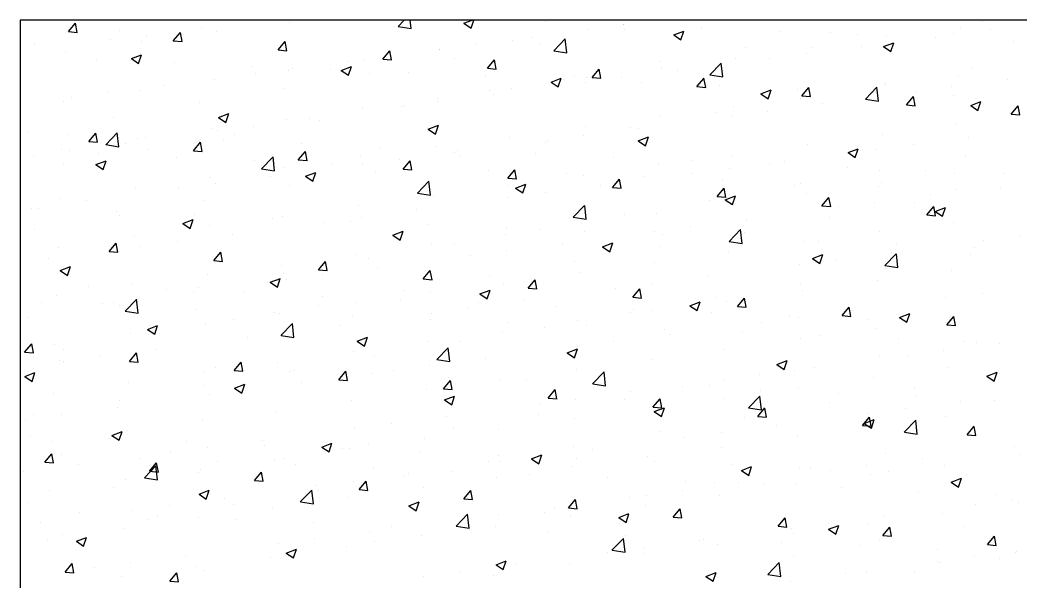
# Model space of a CAD drawing. Header units: millimetres. Extents: x 331487 to 517269, y 198509 to 399936.
# Drawn here: x 392220 to 392906, y 399552 to 399936 of the extents above; entities that cross this region are included whole.
import ezdxf

# ---------------------------------------------------------------- set-up
doc = ezdxf.new("R2010")
doc.units = ezdxf.units.MM
doc.header["$MEASUREMENT"] = 0
doc.layers.add('COLUMN', color=6, linetype='Continuous')

msp = doc.modelspace()

# ---------------------------------------------------------------- linework, layer by layer
at = {"layer": 'COLUMN'}
for p, q in [((420345.71, 399936.48), (392220.13, 399936.48)), ((392220.13, 399936.48), (392220.13, 395451.48))]:
    msp.add_line(p, q, dxfattribs=at)
at = {"layer": 'COLUMN', "color": 2, "linetype": 'Continuous'}
for p, q in [((392479.06, 399932.03), (392483.33, 399936.48)), ((392487.97, 399930.67), (392487.3, 399936.48)), ((392524.1, 399934.29), (392529.8, 399936.48)), ((392529.07, 399930.93), (392530.93, 399936.48)), ((392658.7, 399936.46), (392658.7, 399936.46)), ((392253.39, 399928.53), (392258.21, 399934.28)), ((392259.37, 399928), (392258.21, 399934.27)), ((392288.59, 399929.51), (392288.59, 399929.51)), ((392344.7, 399931.1), (392344.7, 399931.1)), ((392405.03, 399935.13), (392405.03, 399935.13)), ((392479.08, 399932.05), (392487.97, 399930.67)), ((392524.1, 399934.29), (392529.07, 399930.93)), ((392580.23, 399935.64), (392580.23, 399935.64)), ((392609.55, 399930.28), (392609.55, 399930.28)), ((392633.61, 399933.38), (392633.61, 399933.38)), ((392633.67, 399933.17), (392633.67, 399933.17)), ((392634.37, 399929.9), (392634.37, 399929.9)), ((392667.81, 399926.28), (392674.82, 399928.97)), ((392672.78, 399922.92), (392674.81, 399928.97)), ((392686.99, 399931.13), (392686.99, 399931.13)), ((392740.37, 399928.87), (392740.37, 399928.87)), ((392863.98, 399931.37), (392863.98, 399931.37)), ((392879.44, 399935.54), (392879.44, 399935.54)), ((392884.52, 399930.22), (392884.52, 399930.22)), ((392253.39, 399928.53), (392259.37, 399928.01)), ((392281.79, 399922.82), (392281.79, 399922.82)), ((392306.83, 399926.12), (392306.83, 399926.12)), ((392325.12, 399922.26), (392329.94, 399928)), ((392325.12, 399922.26), (392331.09, 399921.73)), ((392331.09, 399921.73), (392329.93, 399928)), ((392354.52, 399928.73), (392354.52, 399928.73)), ((392557.61, 399922.78), (392557.61, 399922.78)), ((392570.52, 399924.85), (392570.52, 399924.85)), ((392585.79, 399915.48), (392593.58, 399923.6)), ((392594.7, 399914.11), (392593.59, 399923.61)), ((392667.81, 399926.28), (392672.79, 399922.92)), ((392774.97, 399927.97), (392774.97, 399927.97)), ((392793.76, 399926.62), (392793.76, 399926.62)), ((392813.47, 399924.97), (392813.47, 399924.97)), ((392847.14, 399924.36), (392847.14, 399924.36)), ((392859.49, 399926.92), (392859.49, 399926.92)), ((392900.52, 399922.1), (392900.52, 399922.1)), ((392230.27, 399919.5), (392230.27, 399919.5)), ((392303.18, 399921.68), (392303.18, 399921.68)), ((392396.84, 399915.98), (392401.66, 399921.73)), ((392396.84, 399915.98), (392402.82, 399915.46)), ((392402.82, 399915.45), (392401.66, 399921.72)), ((392468.57, 399909.71), (392473.39, 399915.45)), ((392474.54, 399909.18), (392473.39, 399915.44)), ((392507.1, 399916.38), (392507.1, 399916.38)), ((392507.61, 399916.57), (392507.61, 399916.57)), ((392532.64, 399919.87), (392532.64, 399919.87)), ((392576.05, 399919.89), (392576.05, 399919.89)), ((392585.8, 399915.49), (392594.7, 399914.11)), ((392716.65, 399917.96), (392716.65, 399917.96)), ((392762.13, 399917.93), (392762.13, 399917.93)), ((392796.33, 399918.61), (392796.33, 399918.61)), ((392811.53, 399918.27), (392818.53, 399920.96)), ((392811.53, 399918.27), (392816.5, 399914.92)), ((392816.5, 399914.91), (392818.53, 399920.96)), ((392251.24, 399914.19), (392251.24, 399914.19)), ((392272.34, 399909.52), (392272.34, 399909.52)), ((392296.37, 399910.04), (392303.37, 399912.73)), ((392296.37, 399910.04), (392301.34, 399906.69)), ((392301.34, 399906.69), (392303.36, 399912.73)), ((392455.76, 399909.34), (392455.76, 399909.34)), ((392468.57, 399909.71), (392474.54, 399909.18)), ((392517.74, 399909.88), (392517.74, 399909.88)), ((392540.29, 399903.43), (392545.11, 399909.18)), ((392546.27, 399902.9), (392545.11, 399909.17)), ((392710.19, 399910.43), (392710.19, 399910.43)), ((392733.43, 399910.32), (392733.43, 399910.32)), ((392758.46, 399913.62), (392758.46, 399913.62)), ((392325.72, 399907.26), (392325.72, 399907.26)), ((392379.1, 399905.01), (392379.1, 399905.01)), ((392403.82, 399901.84), (392403.82, 399901.84)), ((392406.58, 399903.27), (392406.58, 399903.27)), ((392432.48, 399902.75), (392432.48, 399902.75)), ((392440.08, 399902.04), (392447.08, 399904.72)), ((392440.08, 399902.04), (392445.05, 399898.68)), ((392444.45, 399908.26), (392444.45, 399908.26)), ((392445.05, 399898.68), (392447.08, 399904.72)), ((392540.29, 399903.43), (392546.27, 399902.91)), ((392612.02, 399897.15), (392616.84, 399902.9)), ((392618, 399896.63), (392616.84, 399902.89)), ((392658.33, 399907.95), (392658.33, 399907.95)), ((392659.68, 399904.03), (392659.68, 399904.03)), ((392670.27, 399902.01), (392670.27, 399902.01)), ((392692.51, 399898.93), (392700.3, 399907.04)), ((392701.42, 399897.56), (392700.32, 399907.06)), ((392871.48, 399902.98), (392871.48, 399902.98)), ((392353.31, 399895.44), (392353.31, 399895.44)), ((392381.55, 399899.98), (392381.55, 399899.98)), ((392459.42, 399899.87), (392459.42, 399899.87)), ((392485.86, 399900.49), (392485.86, 399900.49)), ((392539.25, 399898.24), (392539.25, 399898.24)), ((392583.79, 399894.03), (392590.79, 399896.71)), ((392588.76, 399890.67), (392590.79, 399896.71)), ((392592.63, 399895.98), (392592.63, 399895.98)), ((392600.02, 399897.94), (392600.02, 399897.94)), ((392608.33, 399896.99), (392608.33, 399896.99)), ((392612.02, 399897.15), (392618, 399896.63)), ((392632.4, 399897.02), (392632.4, 399897.02)), ((392683.75, 399890.88), (392688.57, 399896.62)), ((392689.72, 399890.35), (392688.56, 399896.62)), ((392692.53, 399898.94), (392701.42, 399897.56)), ((392862.76, 399898.08), (392862.76, 399898.08)), ((392896.09, 399895.76), (392896.09, 399895.76)), ((392301.96, 399888.39), (392301.96, 399888.39)), ((392318.39, 399891.66), (392318.39, 399891.66)), ((392401.1, 399889.86), (392401.1, 399889.86)), ((392541.7, 399887.93), (392541.7, 399887.93)), ((392556.39, 399889.49), (392556.39, 399889.49)), ((392583.79, 399894.03), (392588.77, 399890.67)), ((392607.36, 399893.73), (392607.36, 399893.73)), ((392646.01, 399893.73), (392646.01, 399893.73)), ((392683.75, 399890.88), (392689.72, 399890.36)), ((392699.39, 399891.47), (392699.39, 399891.47)), ((392727.5, 399886.02), (392734.51, 399888.71)), ((392732.48, 399882.66), (392734.5, 399888.7)), ((392752.78, 399889.22), (392752.78, 399889.22)), ((392755.47, 399884.6), (392760.29, 399890.35)), ((392761.45, 399884.08), (392760.29, 399890.34)), ((392799.24, 399882.37), (392807.02, 399890.49)), ((392808.14, 399881.01), (392807.04, 399890.51)), ((392812.25, 399891.68), (392812.25, 399891.68)), ((392813.16, 399892.97), (392813.16, 399892.97)), ((392858.22, 399890.78), (392858.22, 399890.78)), ((392250.02, 399880.9), (392250.02, 399880.9)), ((392255.48, 399883.38), (392255.48, 399883.38)), ((392280.52, 399886.68), (392280.52, 399886.68)), ((392505.88, 399883.09), (392505.88, 399883.09)), ((392544.21, 399885.41), (392544.21, 399885.41)), ((392727.5, 399886.02), (392732.48, 399882.66)), ((392754.84, 399882.96), (392754.84, 399882.96)), ((392755.47, 399884.6), (392761.45, 399884.08)), ((392760.91, 399884.64), (392760.91, 399884.64)), ((392799.25, 399882.39), (392808.14, 399881.01)), ((392806.16, 399886.96), (392806.16, 399886.96)), ((392827.2, 399878.33), (392832.02, 399884.07)), ((392833.17, 399877.8), (392832.02, 399884.07)), ((392833.18, 399887.48), (392833.18, 399887.48)), ((392859.54, 399884.71), (392859.54, 399884.71)), ((392342.78, 399879.85), (392342.78, 399879.85)), ((392454.54, 399876.05), (392454.54, 399876.05)), ((392481.3, 399877.13), (392481.3, 399877.13)), ((392483.38, 399877.92), (392483.38, 399877.92)), ((392506.34, 399880.43), (392506.34, 399880.43)), ((392708.97, 399877.14), (392708.97, 399877.14)), ((392732.15, 399874.18), (392732.15, 399874.18)), ((392770.03, 399879.17), (392770.03, 399879.17)), ((392827.2, 399878.33), (392833.17, 399877.81)), ((392871.22, 399878.01), (392878.22, 399880.7)), ((392871.22, 399878.01), (392876.19, 399874.65)), ((392876.19, 399874.65), (392878.22, 399880.7)), ((392898.92, 399872.05), (392903.74, 399877.8)), ((392904.9, 399871.53), (392903.74, 399877.79)), ((392284.46, 399869.84), (392284.46, 399869.84)), ((392356.06, 399869.78), (392363.06, 399872.47)), ((392356.06, 399869.78), (392361.03, 399866.43)), ((392361.03, 399866.43), (392363.06, 399872.47)), ((392402.6, 399868.55), (392402.6, 399868.55)), ((392418.15, 399868.82), (392418.15, 399868.82)), ((392425.06, 399867.91), (392425.06, 399867.91)), ((392658.46, 399870.74), (392658.46, 399870.74)), ((392696.53, 399872.95), (392696.53, 399872.95)), ((392707.12, 399870.88), (392707.12, 399870.88)), ((392898.92, 399872.05), (392904.9, 399871.53)), ((392352.09, 399862.15), (392352.09, 399862.15)), ((392355.24, 399860.54), (392355.24, 399860.54)), ((392380.27, 399863.83), (392380.27, 399863.83)), ((392499.77, 399861.77), (392506.77, 399864.46)), ((392499.77, 399861.77), (392504.74, 399858.42)), ((392504.74, 399858.42), (392506.77, 399864.46)), ((392607.12, 399863.7), (392607.12, 399863.7)), ((392638.21, 399862.94), (392638.21, 399862.94)), ((392643.96, 399862.57), (392643.96, 399862.57)), ((392861.55, 399864.79), (392861.55, 399864.79)), ((392226.14, 399859.83), (392226.14, 399859.83)), ((392252.86, 399858.42), (392252.86, 399858.42)), ((392267.26, 399853.31), (392272.09, 399859.06)), ((392273.24, 399852.78), (392272.08, 399859.05)), ((392278.87, 399851.17), (392286.66, 399859.29)), ((392287.78, 399849.81), (392286.68, 399859.3)), ((392300.75, 399855.11), (392300.75, 399855.11)), ((392306.24, 399856.16), (392306.24, 399856.16)), ((392359.63, 399853.91), (392359.63, 399853.91)), ((392366.74, 399857.9), (392366.74, 399857.9)), ((392555.18, 399856.2), (392555.18, 399856.2)), ((392581.06, 399854.29), (392581.06, 399854.29)), ((392606.09, 399857.58), (392606.09, 399857.58)), ((392643.48, 399853.77), (392650.48, 399856.45)), ((392643.48, 399853.76), (392648.46, 399850.41)), ((392648.45, 399850.41), (392650.48, 399856.45)), ((392811.04, 399858.39), (392811.04, 399858.39)), ((392869.78, 399856.32), (392869.78, 399856.32)), ((392220.56, 399847.24), (392220.56, 399847.24)), ((392248.81, 399847.61), (392248.81, 399847.61)), ((392254.21, 399847.23), (392254.21, 399847.23)), ((392267.26, 399853.31), (392273.24, 399852.79)), ((392278.89, 399851.19), (392287.78, 399849.81)), ((392292.08, 399852.22), (392292.08, 399852.22)), ((392308.42, 399847.89), (392308.42, 399847.89)), ((392338.99, 399847.04), (392343.81, 399852.78)), ((392338.99, 399847.04), (392344.97, 399846.51)), ((392344.97, 399846.51), (392343.81, 399852.78)), ((392413.01, 399851.65), (392413.01, 399851.65)), ((392466.39, 399849.4), (392466.39, 399849.4)), ((392504.67, 399849.8), (392504.67, 399849.8)), ((392519.77, 399847.14), (392519.77, 399847.14)), ((392579.89, 399852.93), (392579.89, 399852.93)), ((392759.69, 399851.35), (392759.69, 399851.35)), ((392787.19, 399845.76), (392794.2, 399848.44)), ((392792.17, 399842.4), (392794.19, 399848.44)), ((392806.87, 399848.04), (392806.87, 399848.04)), ((392831.91, 399851.33), (392831.91, 399851.33)), ((392229.18, 399843.94), (392229.18, 399843.94)), ((392272.03, 399837.53), (392279.04, 399840.22)), ((392273.95, 399844.98), (392273.95, 399844.98)), ((392277.01, 399834.17), (392279.03, 399840.22)), ((392327.33, 399842.73), (392327.33, 399842.73)), ((392380.71, 399840.47), (392380.71, 399840.47)), ((392385.6, 399834.62), (392393.39, 399842.74)), ((392394.51, 399833.25), (392393.4, 399842.75)), ((392410.72, 399840.76), (392415.54, 399846.51)), ((392410.72, 399840.76), (392416.69, 399840.24)), ((392416.69, 399840.23), (392415.54, 399846.5)), ((392453.32, 399842.76), (392453.32, 399842.76)), ((392480.03, 399840.99), (392480.03, 399840.99)), ((392482.44, 399834.49), (392487.26, 399840.23)), ((392488.42, 399833.96), (392487.26, 399840.23)), ((392517.9, 399845.97), (392517.9, 399845.97)), ((392521.57, 399842.92), (392521.57, 399842.92)), ((392573.16, 399844.88), (392573.16, 399844.88)), ((392626.54, 399842.63), (392626.54, 399842.63)), ((392679.92, 399840.37), (392679.92, 399840.37)), ((392707.76, 399843.85), (392707.76, 399843.85)), ((392743.72, 399839.72), (392743.72, 399839.72)), ((392787.2, 399845.76), (392792.17, 399842.4)), ((392867.35, 399843.32), (392867.35, 399843.32)), ((392250.1, 399837.87), (392250.1, 399837.87)), ((392272.03, 399837.53), (392277.01, 399834.17)), ((392385.61, 399834.63), (392394.51, 399833.25)), ((392401.39, 399835.26), (392401.39, 399835.26)), ((392434.09, 399838.22), (392434.09, 399838.22)), ((392454.99, 399837.69), (392454.99, 399837.69)), ((392463.25, 399832.91), (392463.25, 399832.91)), ((392482.44, 399834.49), (392488.42, 399833.96)), ((392487.48, 399835.96), (392487.48, 399835.96)), ((392540.86, 399833.71), (392540.86, 399833.71)), ((392554.17, 399828.21), (392558.99, 399833.96)), ((392560.14, 399827.68), (392558.99, 399833.95)), ((392657.24, 399837.45), (392657.24, 399837.45)), ((392705.85, 399834.74), (392705.85, 399834.74)), ((392733.3, 399838.12), (392733.3, 399838.12)), ((392786.68, 399835.86), (392786.68, 399835.86)), ((392809.03, 399833.31), (392809.03, 399833.31)), ((392840.07, 399833.61), (392840.07, 399833.61)), ((392350.87, 399828.86), (392350.87, 399828.86)), ((392391.84, 399829.38), (392391.84, 399829.38)), ((392415.75, 399829.52), (392422.75, 399832.21)), ((392415.75, 399829.52), (392420.72, 399826.17)), ((392420.72, 399826.16), (392422.75, 399832.21)), ((392492.32, 399818.07), (392500.11, 399826.18)), ((392501.23, 399816.7), (392500.13, 399826.2)), ((392554.17, 399828.21), (392560.15, 399827.69)), ((392594.24, 399831.45), (392594.24, 399831.45)), ((392605.9, 399830.41), (392605.9, 399830.41)), ((392625.89, 399821.94), (392630.72, 399827.68)), ((392631.87, 399821.41), (392630.71, 399827.68)), ((392647.62, 399829.2), (392647.62, 399829.2)), ((392680.81, 399831.44), (392680.81, 399831.44)), ((392701, 399826.94), (392701, 399826.94)), ((392860.33, 399831.5), (392860.33, 399831.5)), ((392893.45, 399831.35), (392893.45, 399831.35)), ((392299.53, 399821.82), (392299.53, 399821.82)), ((392328.93, 399821.09), (392328.93, 399821.09)), ((392353.97, 399824.39), (392353.97, 399824.39)), ((392404.93, 399822.9), (392404.93, 399822.9)), ((392553.96, 399822.91), (392553.96, 399822.91)), ((392559.46, 399821.51), (392566.46, 399824.2)), ((392559.46, 399821.51), (392564.43, 399818.16)), ((392564.43, 399818.16), (392566.46, 399824.2)), ((392617.66, 399823.13), (392617.66, 399823.13)), ((392625.89, 399821.94), (392631.87, 399821.41)), ((392697.62, 399815.66), (392702.44, 399821.41)), ((392703.6, 399815.13), (392702.44, 399821.4)), ((392750.72, 399823.3), (392750.72, 399823.3)), ((392754.39, 399824.69), (392754.39, 399824.69)), ((392807.77, 399822.43), (392807.77, 399822.43)), ((392809.82, 399825.1), (392809.82, 399825.1)), ((392861.15, 399820.17), (392861.15, 399820.17)), ((392891.31, 399821.36), (392891.31, 399821.36)), ((392247.59, 399814.32), (392247.59, 399814.32)), ((392265.78, 399812.78), (392265.78, 399812.78)), ((392346.61, 399812.89), (392346.61, 399812.89)), ((392492.34, 399818.08), (392501.23, 399816.7)), ((392503.45, 399816.51), (392503.45, 399816.51)), ((392554.75, 399814.85), (392554.75, 399814.85)), ((392579.78, 399818.14), (392579.78, 399818.14)), ((392692.4, 399813.29), (392692.4, 399813.29)), ((392697.62, 399815.66), (392703.6, 399815.14)), ((392703.17, 399813.5), (392710.17, 399816.19)), ((392703.17, 399813.5), (392708.15, 399810.15)), ((392708.14, 399810.15), (392710.17, 399816.19)), ((392758.48, 399818.06), (392758.48, 399818.06)), ((392769.35, 399809.38), (392774.17, 399815.13)), ((392775.32, 399808.86), (392774.17, 399815.12)), ((392843.47, 399816.88), (392843.47, 399816.88)), ((392227.9, 399807.79), (392227.9, 399807.79)), ((392232.97, 399807.59), (392232.97, 399807.59)), ((392452.11, 399809.47), (392452.11, 399809.47)), ((392491.6, 399806.53), (392491.6, 399806.53)), ((392599.04, 399801.51), (392606.83, 399809.63)), ((392607.95, 399800.15), (392606.85, 399809.65)), ((392706.54, 399810.56), (392706.54, 399810.56)), ((392769.35, 399809.38), (392775.32, 399808.86)), ((392780.57, 399808.6), (392780.57, 399808.6)), ((392805.6, 399811.89), (392805.6, 399811.89)), ((392833, 399811.35), (392833, 399811.35)), ((392841.07, 399803.11), (392845.89, 399808.86)), ((392847.05, 399802.58), (392845.89, 399808.85)), ((392846.89, 399805.49), (392853.89, 399808.18)), ((392846.89, 399805.49), (392851.86, 399802.14)), ((392851.86, 399802.14), (392853.88, 399808.18)), ((392286.35, 399805.33), (392286.35, 399805.33)), ((392288.3, 399802.88), (392288.3, 399802.88)), ((392331.72, 399797.27), (392338.73, 399799.96)), ((392336.7, 399793.91), (392338.72, 399799.95)), ((392339.73, 399803.08), (392339.73, 399803.08)), ((392393.11, 399800.82), (392393.11, 399800.82)), ((392400.17, 399801.97), (392400.17, 399801.97)), ((392453.72, 399801.55), (392453.72, 399801.55)), ((392599.06, 399801.53), (392607.95, 399800.15)), ((392634.08, 399803.28), (392634.08, 399803.28)), ((392656.03, 399804.16), (392656.03, 399804.16)), ((392717.41, 399800.28), (392717.41, 399800.28)), ((392774.68, 399801.34), (392774.68, 399801.34)), ((392841.07, 399803.11), (392847.05, 399802.59)), ((392229.98, 399792.87), (392229.98, 399792.87)), ((392331.72, 399797.27), (392336.7, 399793.91)), ((392349.66, 399795.57), (392349.66, 399795.57)), ((392428.69, 399798.25), (392428.69, 399798.25)), ((392446.5, 399798.56), (392446.5, 399798.56)), ((392475.44, 399789.26), (392482.44, 399791.95)), ((392480.41, 399785.9), (392482.44, 399791.94)), ((392499.88, 399796.31), (392499.88, 399796.31)), ((392553.26, 399794.05), (392553.26, 399794.05)), ((392575.76, 399793.27), (392575.76, 399793.27)), ((392604.68, 399797.12), (392604.68, 399797.12)), ((392606.64, 399791.8), (392606.64, 399791.8)), ((392654.51, 399792), (392654.51, 399792)), ((392679.54, 399795.3), (392679.54, 399795.3)), ((392705.77, 399784.96), (392713.56, 399793.08)), ((392714.68, 399783.6), (392713.57, 399793.1)), ((392808.61, 399791.81), (392808.61, 399791.81)), ((392859.12, 399798.21), (392859.12, 399798.21)), ((392298.31, 399788.53), (392298.31, 399788.53)), ((392327.66, 399784.95), (392327.66, 399784.95)), ((392365.53, 399789.93), (392365.53, 399789.93)), ((392475.44, 399789.26), (392480.41, 399785.9)), ((392552.75, 399789.62), (392552.75, 399789.62)), ((392660.02, 399789.54), (392660.02, 399789.54)), ((392705.78, 399784.98), (392714.68, 399783.6)), ((392713.41, 399787.29), (392713.41, 399787.29)), ((392716.36, 399791.33), (392716.36, 399791.33)), ((392766.79, 399785.03), (392766.79, 399785.03)), ((392880.32, 399785.75), (392880.32, 399785.75)), ((392905.36, 399789.05), (392905.36, 399789.05)), ((392246.38, 399781.03), (392246.38, 399781.03)), ((392281.14, 399778.09), (392285.96, 399783.84)), ((392281.14, 399778.09), (392287.12, 399777.57)), ((392287.12, 399777.56), (392285.96, 399783.83)), ((392302.63, 399781.65), (392302.63, 399781.65)), ((392502.24, 399783.22), (392502.24, 399783.22)), ((392517.44, 399783.25), (392517.44, 399783.25)), ((392553.48, 399778.7), (392553.48, 399778.7)), ((392591.35, 399783.69), (392591.35, 399783.69)), ((392619.15, 399781.25), (392626.15, 399783.94)), ((392619.15, 399781.25), (392624.12, 399777.89)), ((392624.12, 399777.89), (392626.15, 399783.94)), ((392658.04, 399781.32), (392658.04, 399781.32)), ((392757.26, 399784.77), (392757.26, 399784.77)), ((392820.17, 399782.78), (392820.17, 399782.78)), ((392873.55, 399780.52), (392873.55, 399780.52)), ((392239.47, 399773.34), (392239.47, 399773.34)), ((392352.87, 399771.82), (392357.69, 399777.56)), ((392352.87, 399771.82), (392358.84, 399771.29)), ((392358.84, 399771.29), (392357.69, 399777.56)), ((392424.59, 399765.54), (392429.41, 399771.29)), ((392430.57, 399765.01), (392429.41, 399771.28)), ((392450.89, 399776.18), (392450.89, 399776.18)), ((392459.12, 399773.24), (392459.12, 399773.24)), ((392528.44, 399775.4), (392528.44, 399775.4)), ((392599.72, 399771.31), (392599.72, 399771.31)), ((392705.32, 399777.27), (392705.32, 399777.27)), ((392762.86, 399773.24), (392769.87, 399775.93)), ((392762.86, 399773.24), (392767.84, 399769.89)), ((392767.83, 399769.88), (392769.86, 399775.93)), ((392779.29, 399772.45), (392779.29, 399772.45)), ((392812.49, 399768.41), (392820.28, 399776.53)), ((392817.17, 399777.44), (392817.17, 399777.44)), ((392821.4, 399767.05), (392820.3, 399776.54)), ((392871.19, 399776.35), (392871.19, 399776.35)), ((392247.7, 399765.01), (392254.7, 399767.7)), ((392247.7, 399765.01), (392252.68, 399761.66)), ((392252.67, 399761.66), (392254.7, 399767.7)), ((392398.95, 399768.68), (392398.95, 399768.68)), ((392424.59, 399765.54), (392430.57, 399765.02)), ((392465.29, 399767.09), (392465.29, 399767.09)), ((392496.32, 399759.27), (392501.14, 399765.01)), ((392502.29, 399758.74), (392501.14, 399765.01)), ((392654.81, 399770.87), (392654.81, 399770.87)), ((392754.26, 399769.16), (392754.26, 399769.16)), ((392812.51, 399768.43), (392821.4, 399767.05)), ((392812.87, 399766.34), (392812.87, 399766.34)), ((392857.9, 399764.92), (392857.9, 399764.92)), ((392348.44, 399762.28), (392348.44, 399762.28)), ((392391.42, 399757.01), (392398.42, 399759.69)), ((392396.39, 399753.65), (392398.41, 399759.69)), ((392400.8, 399763.23), (392400.8, 399763.23)), ((392402.38, 399758.81), (392402.38, 399758.81)), ((392427.41, 399762.1), (392427.41, 399762.1)), ((392496.32, 399759.27), (392502.3, 399758.74)), ((392541.4, 399761.3), (392541.4, 399761.3)), ((392568.04, 399752.99), (392572.86, 399758.74)), ((392574.02, 399752.46), (392572.86, 399758.73)), ((392603.47, 399763.83), (392603.47, 399763.83)), ((392691.11, 399760.84), (392691.11, 399760.84)), ((392807.39, 399758.52), (392807.39, 399758.52)), ((392266.88, 399754.23), (392266.88, 399754.23)), ((392297.1, 399755.24), (392297.1, 399755.24)), ((392320.26, 399751.98), (392320.26, 399751.98)), ((392342.49, 399753.22), (392342.49, 399753.22)), ((392391.42, 399757.01), (392396.39, 399753.65)), ((392483.08, 399751.29), (392483.08, 399751.29)), ((392535.13, 399749), (392542.13, 399751.68)), ((392540.1, 399745.64), (392542.13, 399751.68)), ((392551.53, 399756.33), (392551.53, 399756.33)), ((392568.04, 399752.99), (392574.02, 399752.47)), ((392628.2, 399752.56), (392628.2, 399752.56)), ((392639.77, 399746.72), (392644.59, 399752.46)), ((392645.75, 399746.19), (392644.59, 399752.46)), ((392653.23, 399755.86), (392653.23, 399755.86)), ((392754.55, 399756.33), (392754.55, 399756.33)), ((392756.05, 399751.48), (392756.05, 399751.48)), ((392245.16, 399747.74), (392245.16, 399747.74)), ((392292.13, 399737.21), (392299.92, 399745.32)), ((392301.04, 399735.84), (392299.93, 399745.34)), ((392301.35, 399745.51), (392301.35, 399745.51)), ((392339.23, 399750.49), (392339.23, 399750.49)), ((392373.64, 399749.72), (392373.64, 399749.72)), ((392427.02, 399747.46), (392427.02, 399747.46)), ((392480.4, 399745.21), (392480.4, 399745.21)), ((392501.02, 399749.93), (392501.02, 399749.93)), ((392535.13, 399749), (392540.1, 399745.64)), ((392565.04, 399744.25), (392565.04, 399744.25)), ((392639.77, 399746.72), (392645.75, 399746.19)), ((392696.23, 399746.32), (392696.23, 399746.32)), ((392704.11, 399743.98), (392704.11, 399743.98)), ((392711.5, 399740.44), (392716.32, 399746.19)), ((392717.47, 399739.91), (392716.32, 399746.18)), ((392854.02, 399746.31), (392854.02, 399746.31)), ((392879.05, 399749.61), (392879.05, 399749.61)), ((392234.58, 399743.05), (392234.58, 399743.05)), ((392276.32, 399742.21), (392276.32, 399742.21)), ((392284.17, 399743.21), (392284.17, 399743.21)), ((392287.96, 399740.8), (392287.96, 399740.8)), ((392292.15, 399737.22), (392301.04, 399735.84)), ((392341.34, 399738.54), (392341.34, 399738.54)), ((392424.77, 399741.28), (392424.77, 399741.28)), ((392449.68, 399742.89), (392449.68, 399742.89)), ((392527.17, 399739.26), (392527.17, 399739.26)), ((392533.79, 399742.95), (392533.79, 399742.95)), ((392587.17, 399740.7), (392587.17, 399740.7)), ((392640.55, 399738.44), (392640.55, 399738.44)), ((392653.6, 399737.58), (392653.6, 399737.58)), ((392678.84, 399740.99), (392685.84, 399743.68)), ((392678.84, 399740.99), (392683.82, 399737.63)), ((392683.81, 399737.63), (392685.84, 399743.67)), ((392711.5, 399740.44), (392717.47, 399739.92)), ((392783.22, 399734.17), (392788.04, 399739.91)), ((392789.2, 399733.64), (392788.04, 399739.91)), ((392790.86, 399738), (392790.86, 399738)), ((392225.85, 399733.2), (392225.85, 399733.2)), ((392366.45, 399731.27), (392366.45, 399731.27)), ((392394.72, 399736.29), (392394.72, 399736.29)), ((392397.74, 399735.39), (392397.74, 399735.39)), ((392448.11, 399734.03), (392448.11, 399734.03)), ((392501.49, 399731.78), (392501.49, 399731.78)), ((392502.14, 399735.96), (392502.14, 399735.96)), ((392602.25, 399730.54), (392602.25, 399730.54)), ((392637.91, 399736.31), (392637.91, 399736.31)), ((392693.93, 399736.19), (392693.93, 399736.19)), ((392747.32, 399733.93), (392747.32, 399733.93)), ((392752.99, 399733.01), (392752.99, 399733.01)), ((392783.22, 399734.17), (392789.2, 399733.64)), ((392800.7, 399731.68), (392800.7, 399731.68)), ((392822.55, 399732.98), (392829.56, 399735.67)), ((392822.55, 399732.98), (392827.53, 399729.62)), ((392827.53, 399729.62), (392829.55, 399735.67)), ((392854.95, 399727.89), (392859.77, 399733.64)), ((392856.68, 399731.63), (392856.68, 399731.63)), ((392860.92, 399727.36), (392859.77, 399733.63)), ((392307.39, 399724.75), (392314.39, 399727.44)), ((392307.39, 399724.75), (392312.37, 399721.4)), ((392312.36, 399721.4), (392314.39, 399727.44)), ((392347.23, 399728.99), (392347.23, 399728.99)), ((392398.85, 399720.65), (392406.64, 399728.77)), ((392407.76, 399719.29), (392406.66, 399728.79)), ((392438.98, 399727.65), (392438.98, 399727.65)), ((392554.87, 399729.52), (392554.87, 399729.52)), ((392579.59, 399726.3), (392579.59, 399726.3)), ((392608.25, 399727.27), (392608.25, 399727.27)), ((392661.64, 399725.01), (392661.64, 399725.01)), ((392727.95, 399729.71), (392727.95, 399729.71)), ((392806.17, 399725.23), (392806.17, 399725.23)), ((392854.08, 399729.42), (392854.08, 399729.42)), ((392854.95, 399727.89), (392860.93, 399727.37)), ((392295.88, 399721.95), (392295.88, 399721.95)), ((392308.13, 399721.26), (392308.13, 399721.26)), ((392376.07, 399719.37), (392376.07, 399719.37)), ((392398.87, 399720.67), (392407.76, 399719.29)), ((392401.11, 399722.66), (392401.11, 399722.66)), ((392451.11, 399716.74), (392458.11, 399719.43)), ((392451.11, 399716.74), (392456.08, 399713.39)), ((392456.08, 399713.39), (392458.1, 399719.43)), ((392499.8, 399716.64), (392499.8, 399716.64)), ((392550.31, 399723.04), (392550.31, 399723.04)), ((392626.93, 399716.41), (392626.93, 399716.41)), ((392664.8, 399721.4), (392664.8, 399721.4)), ((392715.02, 399722.76), (392715.02, 399722.76)), ((392754.83, 399718.19), (392754.83, 399718.19)), ((392768.4, 399720.5), (392768.4, 399720.5)), ((392821.78, 399718.24), (392821.78, 399718.24)), ((392867.06, 399716.69), (392867.06, 399716.69)), ((392223.29, 399709.15), (392228.11, 399714.89)), ((392229.26, 399708.62), (392228.11, 399714.89)), ((392243.94, 399714.45), (392243.94, 399714.45)), ((392249.81, 399711.25), (392249.81, 399711.25)), ((392312.92, 399711.05), (392312.92, 399711.05)), ((392448.46, 399709.6), (392448.46, 399709.6)), ((392505.58, 399704.1), (392513.37, 399712.22)), ((392514.49, 399702.74), (392513.38, 399712.24)), ((392521.28, 399716.29), (392521.28, 399716.29)), ((392594.82, 399708.74), (392601.82, 399711.42)), ((392599.79, 399705.38), (392601.82, 399711.42)), ((392601.89, 399713.12), (392601.89, 399713.12)), ((392702.89, 399710.69), (392702.89, 399710.69)), ((392852.74, 399710.17), (392852.74, 399710.17)), ((392875.16, 399715.99), (392875.16, 399715.99)), ((392890.62, 399715.15), (392890.62, 399715.15)), ((392223.29, 399709.15), (392229.27, 399708.63)), ((392246.98, 399703.4), (392246.98, 399703.4)), ((392250.01, 399702.77), (392250.01, 399702.77)), ((392275.05, 399706.07), (392275.05, 399706.07)), ((392295.01, 399702.87), (392299.84, 399708.62)), ((392295.02, 399702.87), (392300.99, 399702.35)), ((392300.99, 399702.34), (392299.83, 399708.61)), ((392462.96, 399706.28), (392462.96, 399706.28)), ((392505.59, 399704.12), (392514.49, 399702.74)), ((392538.74, 399704.8), (392538.74, 399704.8)), ((392594.82, 399708.73), (392599.79, 399705.38)), ((392652.38, 399704.29), (392652.38, 399704.29)), ((392738.53, 399700.73), (392745.53, 399703.41)), ((392743.5, 399697.37), (392745.53, 399703.41)), ((392808.74, 399706.68), (392808.74, 399706.68)), ((392827.71, 399706.87), (392827.71, 399706.87)), ((392300.36, 399701.15), (392300.36, 399701.15)), ((392353.74, 399698.89), (392353.74, 399698.89)), ((392366.74, 399696.6), (392371.56, 399702.34)), ((392366.74, 399696.6), (392372.72, 399696.07)), ((392372.72, 399696.07), (392371.56, 399702.34)), ((392396.52, 399702.1), (392396.52, 399702.1)), ((392404.64, 399696.27), (392404.64, 399696.27)), ((392407.13, 399696.63), (392407.13, 399696.63)), ((392438.47, 399690.32), (392443.29, 399696.07)), ((392444.44, 399689.79), (392443.29, 399696.06)), ((392475.83, 399696.52), (392475.83, 399696.52)), ((392500.86, 399699.82), (392500.86, 399699.82)), ((392601.04, 399697.25), (392601.04, 399697.25)), ((392738.53, 399700.73), (392743.51, 399697.37)), ((392750.42, 399696.67), (392750.42, 399696.67)), ((392764.55, 399698.56), (392764.55, 399698.56)), ((392855.47, 399698.34), (392855.47, 399698.34)), ((392223.37, 399692.5), (392230.37, 399695.19)), ((392223.37, 399692.5), (392228.35, 399689.14)), ((392228.34, 399689.14), (392230.37, 399695.19)), ((392346.01, 399695.7), (392346.01, 399695.7)), ((392438.47, 399690.32), (392444.44, 399689.8)), ((392460.51, 399694.38), (392460.51, 399694.38)), ((392510.19, 399684.05), (392515.01, 399689.79)), ((392513.89, 399692.12), (392513.89, 399692.12)), ((392516.17, 399683.52), (392515.01, 399689.79)), ((392549.1, 399689.75), (392549.1, 399689.75)), ((392567.27, 399689.87), (392567.27, 399689.87)), ((392612.3, 399687.55), (392620.09, 399695.67)), ((392621.21, 399686.19), (392620.11, 399695.68)), ((392701.65, 399690.27), (392701.65, 399690.27)), ((392726.68, 399693.57), (392726.68, 399693.57)), ((392804.96, 399691.94), (392804.96, 399691.94)), ((392882.24, 399692.72), (392889.25, 399695.41)), ((392882.24, 399692.72), (392887.22, 399689.36)), ((392887.22, 399689.36), (392889.24, 399695.4)), ((392891.02, 399694.73), (392891.02, 399694.73)), ((392294.67, 399688.66), (392294.67, 399688.66)), ((392346.32, 399686.26), (392346.32, 399686.26)), ((392367.08, 399684.49), (392374.09, 399687.18)), ((392367.08, 399684.49), (392372.06, 399681.14)), ((392372.06, 399681.13), (392374.08, 399687.18)), ((392374.8, 399683.22), (392374.8, 399683.22)), ((392412.67, 399688.21), (392412.67, 399688.21)), ((392498.59, 399683.35), (392498.59, 399683.35)), ((392510.19, 399684.05), (392516.17, 399683.52)), ((392581.92, 399677.77), (392586.74, 399683.52)), ((392587.89, 399677.24), (392586.74, 399683.51)), ((392612.32, 399687.57), (392621.21, 399686.19)), ((392620.66, 399687.61), (392620.66, 399687.61)), ((392674.04, 399685.36), (392674.04, 399685.36)), ((392692.1, 399686.66), (392692.1, 399686.66)), ((392727.42, 399683.1), (392727.42, 399683.1)), ((392753.61, 399684.9), (392753.61, 399684.9)), ((392832.7, 399684.72), (392832.7, 399684.72)), ((392242.73, 399681.16), (392242.73, 399681.16)), ((392288, 399676.25), (392288, 399676.25)), ((392349.77, 399679.93), (392349.77, 399679.93)), ((392447.24, 399676.31), (392447.24, 399676.31)), ((392510.8, 399676.48), (392517.8, 399679.17)), ((392510.8, 399676.48), (392515.77, 399673.13)), ((392515.77, 399673.13), (392517.8, 399679.17)), ((392581.92, 399677.77), (392587.9, 399677.25)), ((392600.62, 399676.97), (392600.62, 399676.97)), ((392633.78, 399676.65), (392633.78, 399676.65)), ((392638.49, 399681.96), (392638.49, 399681.96)), ((392653.64, 399671.5), (392658.47, 399677.24)), ((392659.62, 399670.97), (392658.46, 399677.24)), ((392701.68, 399677.4), (392701.68, 399677.4)), ((392719.03, 399671), (392726.82, 399679.12)), ((392727.94, 399669.63), (392726.83, 399679.13)), ((392780.8, 399680.85), (392780.8, 399680.85)), ((392834.18, 399678.59), (392834.18, 399678.59)), ((392864.31, 399675.71), (392864.31, 399675.71)), ((392887.57, 399676.33), (392887.57, 399676.33)), ((392286.61, 399671.61), (392286.61, 399671.61)), ((392395.31, 399668.81), (392395.31, 399668.81)), ((392575.58, 399673.68), (392575.58, 399673.68)), ((392651.16, 399671), (392651.16, 399671)), ((392653.65, 399671.5), (392659.62, 399670.97)), ((392654.51, 399668.47), (392661.51, 399671.16)), ((392654.51, 399668.47), (392659.48, 399665.12)), ((392659.48, 399665.12), (392661.51, 399671.16)), ((392719.04, 399671.01), (392727.94, 399669.63)), ((392725.37, 399665.22), (392730.19, 399670.97)), ((392731.35, 399664.69), (392730.19, 399670.96)), ((392774.38, 399674.71), (392774.38, 399674.71)), ((392826.44, 399670.72), (392826.44, 399670.72)), ((392223.7, 399663.33), (392223.7, 399663.33)), ((392229.68, 399666.24), (392229.68, 399666.24)), ((392248.74, 399666.63), (392248.74, 399666.63)), ((392344.79, 399662.41), (392344.79, 399662.41)), ((392512.43, 399665.36), (392512.43, 399665.36)), ((392575.47, 399666.64), (392575.47, 399666.64)), ((392599.82, 399663.96), (392599.82, 399663.96)), ((392716.06, 399664.7), (392716.06, 399664.7)), ((392725.37, 399665.22), (392731.35, 399664.7)), ((392797.1, 399658.95), (392801.92, 399664.69)), ((392798.22, 399660.46), (392805.22, 399663.15)), ((392801.4, 399667.43), (392801.4, 399667.43)), ((392803.07, 399658.42), (392801.92, 399664.69)), ((392803.19, 399657.11), (392805.22, 399663.15)), ((392825.75, 399654.45), (392833.54, 399662.56)), ((392834.66, 399653.08), (392833.56, 399662.58)), ((392854.25, 399665.05), (392854.25, 399665.05)), ((392283.06, 399652.24), (392290.06, 399654.93)), ((392288.03, 399648.88), (392290.06, 399654.92)), ((392293.45, 399655.37), (392293.45, 399655.37)), ((392449.52, 399657.08), (392449.52, 399657.08)), ((392474.56, 399660.38), (392474.56, 399660.38)), ((392517.15, 399656.63), (392517.15, 399656.63)), ((392547.88, 399656.46), (392547.88, 399656.46)), ((392657.75, 399654.69), (392657.75, 399654.69)), ((392738.25, 399659.11), (392738.25, 399659.11)), ((392797.1, 399658.95), (392803.07, 399658.42)), ((392798.22, 399660.46), (392803.2, 399657.11)), ((392803.74, 399658.65), (392803.74, 399658.65)), ((392868.82, 399652.67), (392873.64, 399658.42)), ((392874.8, 399652.14), (392873.64, 399658.41)), ((392227.51, 399652.3), (392227.51, 399652.3)), ((392241.51, 399647.87), (392241.51, 399647.87)), ((392280.89, 399650.05), (392280.89, 399650.05)), ((392283.06, 399652.24), (392288.04, 399648.88)), ((392334.27, 399647.79), (392334.27, 399647.79)), ((392386.37, 399648.77), (392386.37, 399648.77)), ((392497.37, 399650.06), (392497.37, 399650.06)), ((392675.34, 399650.83), (392675.34, 399650.83)), ((392700.37, 399654.13), (392700.37, 399654.13)), ((392752.4, 399651.61), (392752.4, 399651.61)), ((392825.77, 399654.46), (392834.66, 399653.08)), ((392868.82, 399652.67), (392874.8, 399652.15)), ((392870.89, 399649.73), (392870.89, 399649.73)), ((392348.49, 399643.78), (392348.49, 399643.78)), ((392387.65, 399645.53), (392387.65, 399645.53)), ((392426.77, 399644.23), (392433.78, 399646.92)), ((392426.77, 399644.23), (392431.75, 399640.87)), ((392431.75, 399640.87), (392433.77, 399646.91)), ((392441.04, 399643.28), (392441.04, 399643.28)), ((392446.03, 399643.02), (392446.03, 399643.02)), ((392458.83, 399646.62), (392458.83, 399646.62)), ((392494.42, 399641.02), (392494.42, 399641.02)), ((392599.43, 399644.68), (392599.43, 399644.68)), ((392612.18, 399642.52), (392612.18, 399642.52)), ((392700.46, 399644.11), (392700.46, 399644.11)), ((392901.16, 399644.58), (392901.16, 399644.58)), ((392237.16, 399633.93), (392241.98, 399639.67)), ((392243.14, 399633.4), (392241.98, 399639.67)), ((392248.59, 399638.87), (392248.59, 399638.87)), ((392301.97, 399636.61), (392301.97, 399636.61)), ((392323.46, 399640.48), (392323.46, 399640.48)), ((392355.36, 399634.36), (392355.36, 399634.36)), ((392394.09, 399635.52), (392394.09, 399635.52)), ((392400.51, 399636.6), (392400.51, 399636.6)), ((392541.11, 399634.67), (392541.11, 399634.67)), ((392547.8, 399638.77), (392547.8, 399638.77)), ((392549.28, 399634.24), (392549.28, 399634.24)), ((392570.49, 399636.22), (392577.49, 399638.91)), ((392570.49, 399636.22), (392575.46, 399632.86)), ((392574.31, 399637.53), (392574.31, 399637.53)), ((392575.46, 399632.86), (392577.49, 399638.91)), ((392601.18, 399636.51), (392601.18, 399636.51)), ((392649.95, 399637.71), (392649.95, 399637.71)), ((392654.56, 399634.26), (392654.56, 399634.26)), ((392812.57, 399639.72), (392812.57, 399639.72)), ((392838, 399636.27), (392838, 399636.27)), ((392904.97, 399639.26), (392904.97, 399639.26)), ((392237.16, 399633.93), (392243.14, 399633.41)), ((392260.31, 399632.17), (392260.31, 399632.17)), ((392305.39, 399623.24), (392313.18, 399631.36)), ((392308.89, 399627.65), (392313.71, 399633.4)), ((392308.89, 399627.65), (392314.87, 399627.13)), ((392314.3, 399621.88), (392313.19, 399631.38)), ((392314.87, 399627.13), (392313.71, 399633.39)), ((392343.58, 399629.12), (392343.58, 399629.12)), ((392408.74, 399632.1), (392408.74, 399632.1)), ((392462.12, 399629.85), (392462.12, 399629.85)), ((392515.5, 399627.59), (392515.5, 399627.59)), ((392598.6, 399630.67), (392598.6, 399630.67)), ((392707.95, 399632), (392707.95, 399632)), ((392714.2, 399628.21), (392721.2, 399630.9)), ((392714.2, 399628.21), (392719.17, 399624.86)), ((392719.17, 399624.85), (392721.2, 399630.9)), ((392754.25, 399629.7), (392754.25, 399629.7)), ((392761.33, 399629.75), (392761.33, 399629.75)), ((392775.1, 399627.99), (392775.1, 399627.99)), ((392800.13, 399631.28), (392800.13, 399631.28)), ((392814.71, 399627.49), (392814.71, 399627.49)), ((392853.04, 399631.77), (392853.04, 399631.77)), ((392222.43, 399627.18), (392222.43, 399627.18)), ((392292.23, 399622.08), (392292.23, 399622.08)), ((392305.4, 399623.26), (392314.3, 399621.88)), ((392342.19, 399626.59), (392342.19, 399626.59)), ((392380.62, 399621.38), (392385.44, 399627.12)), ((392380.62, 399621.38), (392386.59, 399620.86)), ((392386.59, 399620.85), (392385.44, 399627.12)), ((392448.25, 399620.94), (392448.25, 399620.94)), ((392452.34, 399615.1), (392457.16, 399620.85)), ((392458.32, 399614.57), (392457.16, 399620.84)), ((392482.79, 399624.66), (392482.79, 399624.66)), ((392486.12, 399625.92), (392486.12, 399625.92)), ((392546.67, 399623.17), (392546.67, 399623.17)), ((392568.88, 399625.34), (392568.88, 399625.34)), ((392622.27, 399623.08), (392622.27, 399623.08)), ((392675.65, 399620.82), (392675.65, 399620.82)), ((392802.53, 399625.36), (392802.53, 399625.36)), ((392857.91, 399620.2), (392864.92, 399622.89)), ((392862.88, 399616.85), (392864.91, 399622.89)), ((392868.09, 399625.24), (392868.09, 399625.24)), ((392240.3, 399614.58), (392240.3, 399614.58)), ((392283.87, 399616.58), (392283.87, 399616.58)), ((392342.75, 399611.98), (392349.75, 399614.66)), ((392347.72, 399608.62), (392349.75, 399614.66)), ((392412.11, 399606.69), (392419.9, 399614.81)), ((392421.02, 399605.33), (392419.92, 399614.82)), ((392423.22, 399617.64), (392423.22, 399617.64)), ((392424.47, 399614.65), (392424.47, 399614.65)), ((392452.34, 399615.1), (392458.32, 399614.58)), ((392496.16, 399616.77), (392496.16, 399616.77)), ((392524.07, 399608.83), (392528.89, 399614.57)), ((392530.04, 399608.3), (392528.89, 399614.57)), ((392674.07, 399614.69), (392674.07, 399614.69)), ((392695.94, 399619.69), (392695.94, 399619.69)), ((392711.94, 399619.67), (392711.94, 399619.67)), ((392729.03, 399618.57), (392729.03, 399618.57)), ((392751.18, 399618.32), (392751.18, 399618.32)), ((392782.41, 399616.31), (392782.41, 399616.31)), ((392835.8, 399614.06), (392835.8, 399614.06)), ((392857.91, 399620.2), (392862.89, 399616.85)), ((392342.75, 399611.98), (392347.73, 399608.62)), ((392360.06, 399609.33), (392360.06, 399609.33)), ((392412.13, 399606.71), (392421.02, 399605.33)), ((392444.81, 399609.73), (392444.81, 399609.73)), ((392486.47, 399603.97), (392493.47, 399606.65)), ((392491.44, 399600.61), (392493.46, 399606.65)), ((392524.07, 399608.83), (392530.05, 399608.31)), ((392595.79, 399602.55), (392600.61, 399608.3)), ((392601.77, 399602.02), (392600.61, 399608.29)), ((392637.62, 399609.68), (392637.62, 399609.68)), ((392649.03, 399611.39), (392649.03, 399611.39)), ((392699.24, 399610.83), (392699.24, 399610.83)), ((392889.18, 399611.8), (392889.18, 399611.8)), ((392899.88, 399608.44), (392899.88, 399608.44)), ((392225.55, 399606.57), (392225.55, 399606.57)), ((392297.15, 399601.04), (392297.15, 399601.04)), ((392322.19, 399604.34), (392322.19, 399604.34)), ((392366.15, 399604.64), (392366.15, 399604.64)), ((392392.87, 399602.23), (392392.87, 399602.23)), ((392486.47, 399603.97), (392491.44, 399600.61)), ((392585.88, 399603.08), (392585.88, 399603.08)), ((392595.79, 399602.55), (392601.77, 399602.03)), ((392648.73, 399604.42), (392648.73, 399604.42)), ((392667.52, 399596.28), (392672.34, 399602.02)), ((392673.5, 399595.75), (392672.34, 399602.02)), ((392874.85, 399605.14), (392874.85, 399605.14)), ((392903.76, 399605.97), (392903.76, 399605.97)), ((392260.99, 399599.21), (392260.99, 399599.21)), ((392307.83, 399594.63), (392307.83, 399594.63)), ((392314.38, 399596.96), (392314.38, 399596.96)), ((392342.36, 399595.83), (392342.36, 399595.83)), ((392367.76, 399594.7), (392367.76, 399594.7)), ((392518.84, 399590.14), (392526.63, 399598.26)), ((392522.97, 399594.8), (392522.97, 399594.8)), ((392527.75, 399588.77), (392526.64, 399598.27)), ((392548, 399598.09), (392548, 399598.09)), ((392579.3, 399599.67), (392579.3, 399599.67)), ((392597.39, 399597.38), (392597.39, 399597.38)), ((392630.18, 399595.96), (392637.18, 399598.65)), ((392630.18, 399595.96), (392635.15, 399592.6)), ((392635.15, 399592.6), (392637.18, 399598.64)), ((392667.52, 399596.28), (392673.5, 399595.75)), ((392739.25, 399590), (392744.07, 399595.75)), ((392745.22, 399589.47), (392744.07, 399595.74)), ((392811.7, 399596.83), (392811.7, 399596.83)), ((392851.82, 399598.48), (392851.82, 399598.48)), ((392234, 399592.73), (392234, 399592.73)), ((392291.02, 399588.79), (392291.02, 399588.79)), ((392421.14, 399592.45), (392421.14, 399592.45)), ((392459.82, 399586.48), (392459.82, 399586.48)), ((392474.52, 399590.19), (392474.52, 399590.19)), ((392518.85, 399590.15), (392527.75, 399588.77)), ((392520.98, 399589.66), (392520.98, 399589.66)), ((392527.9, 399587.94), (392527.9, 399587.94)), ((392545.45, 399589.88), (392545.45, 399589.88)), ((392739.25, 399590), (392745.22, 399589.48)), ((392748.79, 399588.55), (392748.79, 399588.55)), ((392773.82, 399591.84), (392773.82, 399591.84)), ((392773.89, 399587.95), (392780.89, 399590.64)), ((392773.89, 399587.95), (392778.87, 399584.59)), ((392778.86, 399584.59), (392780.89, 399590.64)), ((392801.31, 399592.07), (392801.31, 399592.07)), ((392810.97, 399583.73), (392815.79, 399589.47)), ((392816.95, 399583.2), (392815.79, 399589.47)), ((392866.76, 399590.06), (392866.76, 399590.06)), ((392239.08, 399581.29), (392239.08, 399581.29)), ((392249.51, 399584.62), (392249.51, 399584.62)), ((392258.73, 399579.72), (392265.73, 399582.41)), ((392258.73, 399579.72), (392263.7, 399576.37)), ((392263.7, 399576.37), (392265.73, 399582.41)), ((392421.94, 399581.49), (392421.94, 399581.49)), ((392462.66, 399579.65), (392462.66, 399579.65)), ((392494.94, 399583.48), (392494.94, 399583.48)), ((392581.29, 399585.68), (392581.29, 399585.68)), ((392625.56, 399573.59), (392633.35, 399581.7)), ((392634.47, 399572.22), (392633.37, 399581.72)), ((392634.67, 399583.43), (392634.67, 399583.43)), ((392685.63, 399580.23), (392685.63, 399580.23)), ((392688.05, 399581.17), (392688.05, 399581.17)), ((392749.97, 399585.03), (392749.97, 399585.03)), ((392808.44, 399580.05), (392808.44, 399580.05)), ((392810.97, 399583.73), (392816.95, 399583.2)), ((392882.7, 399577.45), (392887.52, 399583.2)), ((392888.67, 399576.92), (392887.52, 399583.19)), ((392396.91, 399578.2), (392396.91, 399578.2)), ((392402.44, 399571.71), (392409.44, 399574.4)), ((392407.41, 399568.36), (392409.44, 399574.4)), ((392443.6, 399576.44), (392443.6, 399576.44)), ((392625.58, 399573.6), (392634.47, 399572.22)), ((392647.76, 399575.25), (392647.76, 399575.25)), ((392698.03, 399577.54), (392698.03, 399577.54)), ((392741.43, 399578.92), (392741.43, 399578.92)), ((392794.82, 399576.66), (392794.82, 399576.66)), ((392848.2, 399574.4), (392848.2, 399574.4)), ((392882.7, 399577.45), (392888.68, 399576.93)), ((392902.54, 399572.68), (392902.54, 399572.68)), ((392333.75, 399569.88), (392333.75, 399569.88)), ((392391.66, 399568.94), (392391.66, 399568.94)), ((392402.44, 399571.71), (392407.42, 399568.36)), ((392404.34, 399569.64), (392404.34, 399569.64)), ((392546.16, 399563.71), (392553.16, 399566.39)), ((392551.13, 399560.35), (392553.15, 399566.39)), ((392622.73, 399571.95), (392622.73, 399571.95)), ((392647.52, 399571.13), (392647.52, 399571.13)), ((392750.13, 399570.04), (392750.13, 399570.04)), ((392848.54, 399565.7), (392848.54, 399565.7)), ((392873.58, 399569), (392873.58, 399569)), ((392890.72, 399568.1), (392890.72, 399568.1)), ((392901.58, 399572.15), (392901.58, 399572.15)), ((392251.04, 399558.71), (392255.86, 399564.46)), ((392251.04, 399558.71), (392257.02, 399558.19)), ((392257.01, 399558.18), (392255.86, 399564.45)), ((392270.85, 399561.6), (392270.85, 399561.6)), ((392295.88, 399564.9), (392295.88, 399564.9)), ((392341.15, 399562.54), (392341.15, 399562.54)), ((392346.02, 399559.63), (392346.02, 399559.63)), ((392546.16, 399563.7), (392551.13, 399560.35)), ((392559.57, 399563.64), (392559.57, 399563.64)), ((392596.17, 399564.09), (392596.17, 399564.09)), ((392691.81, 399560.03), (392691.81, 399560.03)), ((392732.28, 399557.03), (392740.07, 399565.15)), ((392741.19, 399555.67), (392740.09, 399565.17)), ((392800.09, 399558.78), (392800.09, 399558.78)), ((392850.6, 399565.19), (392850.6, 399565.19)), ((392289.8, 399555.5), (392289.8, 399555.5)), ((392322.77, 399552.43), (392327.59, 399558.18)), ((392322.77, 399552.43), (392328.74, 399551.91)), ((392328.74, 399551.91), (392327.58, 399558.17)), ((392496.66, 399555.35), (392496.66, 399555.35)), ((392521.7, 399558.65), (392521.7, 399558.65)), ((392544.23, 399556.6), (392544.23, 399556.6)), ((392689.87, 399555.7), (392696.87, 399558.38)), ((392689.87, 399555.7), (392694.84, 399552.34)), ((392694.84, 399552.34), (392696.87, 399558.38)), ((392732.3, 399557.05), (392741.19, 399555.67)), ((392747.52, 399552.4), (392747.52, 399552.4)), ((392785.39, 399557.39), (392785.39, 399557.39)), ((392832.41, 399558.09), (392832.41, 399558.09))]:
    msp.add_line(p, q, dxfattribs=at)

doc.saveas('drawing.dxf')
